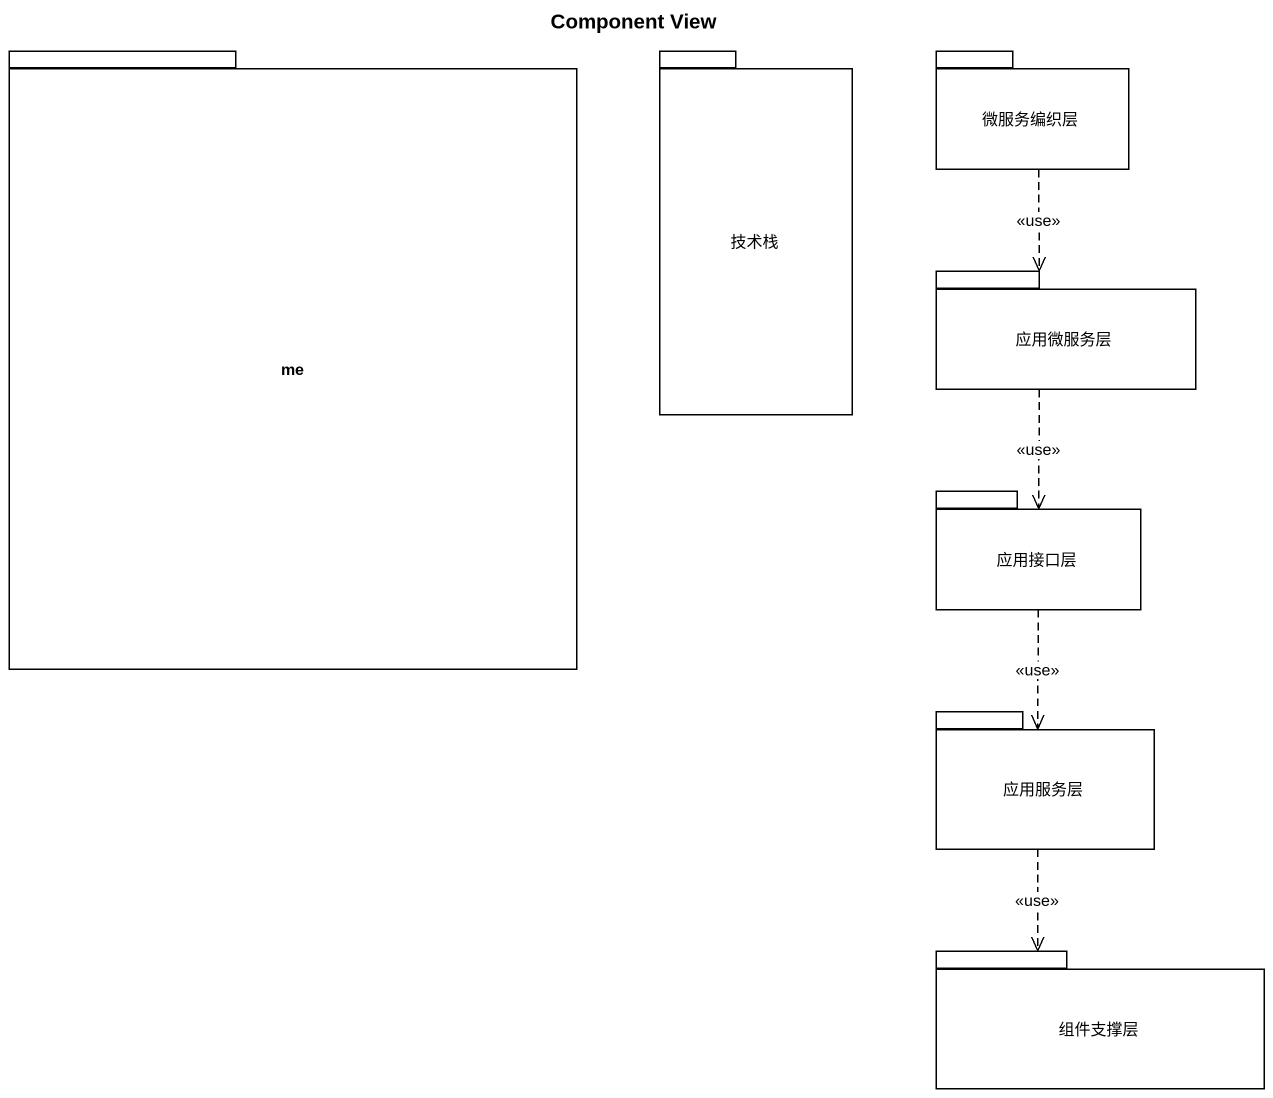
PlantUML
@startuml
title Component View
package me {
}
package 技术栈 {
}
package 微服务编织层 #FFFFFF {
}
package 应用微服务层 #FFFFFF {
}
package 应用接口层 {
}
package 应用服务层 {
}
package 组件支撑层 {
}
微服务编织层 ..> 应用微服务层 : <<use>>
应用微服务层 ..> 应用接口层 : <<use>>
应用接口层 ..> 应用服务层 : <<use>>
应用服务层 ..> 组件支撑层 : <<use>>
@enduml
